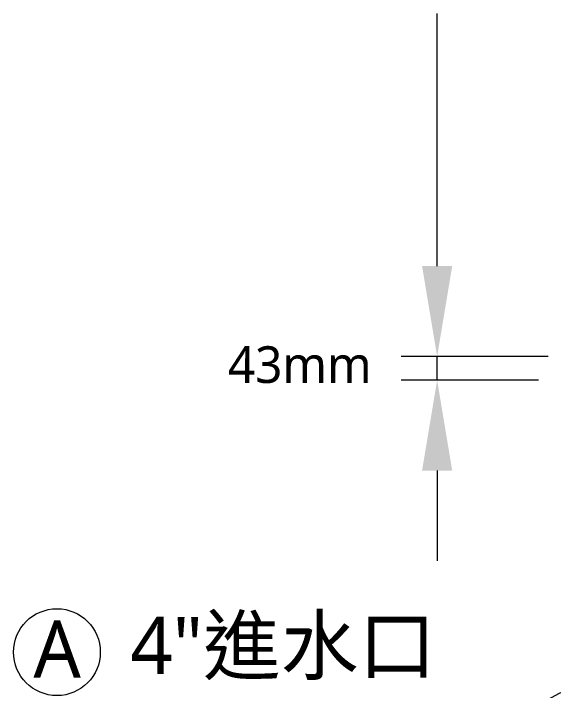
# Model space of a CAD drawing. Header units: millimetres. Extents: x 4664 to 8864, y -38 to 2932.
# Drawn here: x 5199.4 to 5389, y 1716.4 to 1954 of the extents above; entities that cross this region are included whole.
import ezdxf

# ---------------------------------------------------------------- set-up
doc = ezdxf.new("R2010")
doc.units = ezdxf.units.MM
doc.styles.add('AEH', font='kaiu.ttf')
doc.styles.add('微軟正黑體-20', font='Microsoft JhengHei.ttf', dxfattribs={"height": 20})

msp = doc.modelspace()

# ---------------------------------------------------------------- linework, layer by layer
at = {"lineweight": 5}
for p, q in [((5348.16, 1865.35), (5348.16, 1954)), ((5387.1, 1833.65), (5335.48, 1833.65)), ((5348.16, 1825.29), (5348.16, 1833.65)), ((5383.75, 1825.29), (5335.48, 1825.29)), ((5348.16, 1793.59), (5348.16, 1761.89))]:
    msp.add_line(p, q, dxfattribs=at)
for centre, radius in [((5214.66, 1729.87), 15.24), ((5469.75, 1561.11), 173.13)]:
    msp.add_circle(centre, radius, dxfattribs=at)
for points in [[(5342.87, 1865.35), (5353.44, 1865.35), (5348.16, 1833.65)], [(5342.87, 1793.59), (5353.44, 1793.59), (5348.16, 1825.29)]]:
    msp.add_solid(points, dxfattribs=at)

# ---------------------------------------------------------------- texts
at = {"lineweight": 5, "insert": (5299.92, 1830.7), "char_height": 12.8634, "attachment_point": 5, "style": 'AEH'}
msp.add_mtext('{\\fMicrosoft JhengHei|b0|i0|c136|p34;\\C0;43mm}', dxfattribs=at)
at = {"lineweight": 5, "insert": (5294.1, 1731.13), "char_height": 20, "width": 101.8398, "attachment_point": 5, "style": '微軟正黑體-20'}
msp.add_mtext('4"進水口', dxfattribs=at)
at = {"lineweight": 5, "insert": (5206.42, 1740.91, 1.4), "char_height": 20, "attachment_point": 1, "style": '微軟正黑體-20'}
msp.add_mtext_dynamic_manual_height_columns('A', width=14.9837, gutter_width=12.5, heights=[0], dxfattribs=at)

doc.saveas('drawing.dxf')
